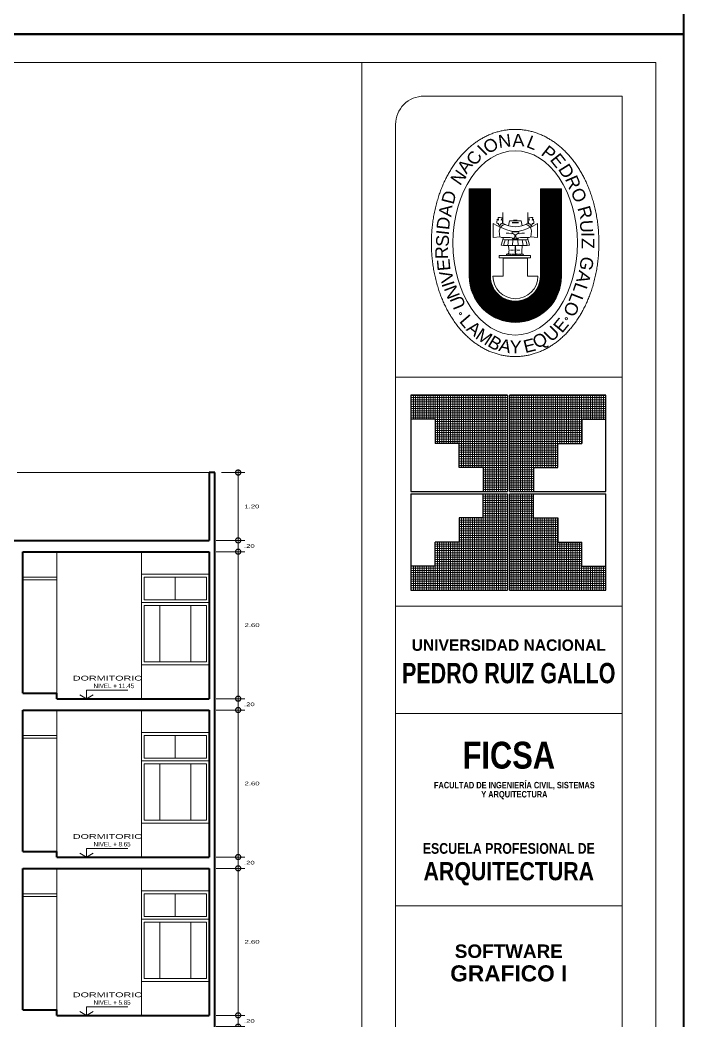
# Model space of a CAD drawing. Header units: inches. Extents: x 155.3 to 248.5, y 20.6 to 88.6.
# Drawn here: x 236.71 to 248.46, y 37.12 to 54.82 of the extents above; entities that cross this region are included whole.
import ezdxf
from ezdxf.enums import TextEntityAlignment as Align

# ---------------------------------------------------------------- set-up
doc = ezdxf.new("R2010")
doc.units = ezdxf.units.IN
doc.header["$MEASUREMENT"] = 0
doc.linetypes.add('CONTINUA', pattern=[0])
for name, color, linetype in [('COTAS', 252, 'Continuous'), ('MURO', 7, 'Continuous'), ('TEXTURAS', 251, 'Continuous')]:
    doc.layers.add(name, color=color, linetype=linetype)
doc.styles.add('ARIAL', font='ARIALN.TTF')
doc.styles.add('ARIALNEG', font='')
doc.styles.add('Celso', font='swissel.ttf', dxfattribs={"width": 1.5})
doc.styles.add('COTA-DETA', font='swissel.ttf', dxfattribs={"width": 1.5})
doc.styles.add('SWISS', font='swissl.ttf')
doc.styles.get('ARIALNEG').set_extended_font_data('Arial', bold=True)
doc.dimstyles.new('CORTE 1-50', dxfattribs={"dimtxt": 0.065, "dimasz": 0.18, "dimexe": 0.12, "dimexo": 0.12, "dimgap": 0.1, "dimtad": 2, "dimtih": 1, "dimtoh": 1, "dimzin": 4, "dimdsep": 46, "dimtxsty": 'Celso', "dimblk": 'DOTSMALL', "dimcen": 0.065, "dimdle": 0.05, "dimclrd": 14, "dimclre": 251, "dimclrt": 256, "dimaunit": 1, "dimadec": 4, "dimazin": 1, "dimtfac": 1, "dimtix": 1, "dimtmove": 0, "dimatfit": 3, "dimldrblk": 'DOTSMALL', "dimfxl": 1, "dimlwd": 9, "dimlwe": 9, "dimarcsym": 0})

# ---------------------------------------------------------------- blocks, each defined once
blk = doc.blocks.new('CHACANA')
for p, q in [((2213.533, -304.378), (2213.533, -310.515)), ((2219.671, -304.378), (2213.533, -304.378)), ((2219.671, -304.378), (2219.671, -310.515)), ((2219.811, -304.378), (2219.811, -310.515)), ((2215.068, -305.912), (2213.533, -305.912)), ((2215.068, -305.912), (2215.068, -307.446)), ((2224.415, -305.912), (2225.949, -305.912)), ((2224.415, -305.912), (2224.415, -307.446)), ((2216.602, -307.446), (2215.068, -307.446)), ((2216.602, -308.981), (2216.602, -307.446)), ((2222.88, -308.981), (2222.88, -307.446)), ((2222.88, -307.446), (2224.415, -307.446)), ((2218.136, -308.981), (2216.602, -308.981)), ((2218.136, -308.981), (2218.136, -310.515)), ((2221.346, -308.981), (2221.346, -310.515)), ((2221.346, -308.981), (2222.88, -308.981)), ((2213.533, -310.515), (2219.671, -310.515)), ((2213.533, -310.656), (2219.671, -310.656)), ((2218.136, -312.19), (2218.136, -310.656)), ((2219.671, -310.656), (2219.671, -316.793)), ((2219.811, -310.515), (2225.949, -310.515)), ((2219.811, -310.656), (2225.949, -310.656)), ((2219.811, -310.656), (2219.811, -316.793)), ((2221.346, -312.19), (2221.346, -310.656)), ((2218.136, -312.19), (2216.602, -312.19)), ((2216.602, -312.19), (2216.602, -313.725)), ((2221.346, -312.19), (2222.88, -312.19)), ((2222.88, -312.19), (2222.88, -313.725)), ((2216.602, -313.725), (2215.068, -313.725)), ((2215.068, -315.259), (2215.068, -313.725)), ((2222.88, -313.725), (2224.415, -313.725)), ((2224.415, -315.259), (2224.415, -313.725)), ((2215.068, -315.259), (2213.533, -315.259)), ((2224.415, -315.259), (2225.949, -315.259))]:
    blk.add_line(p, q)
for points in [[(2225.949, -310.515), (2225.949, -304.378), (2219.811, -304.378)], [(2213.533, -310.656), (2213.533, -316.793), (2219.671, -316.793)], [(2219.811, -316.793), (2225.949, -316.793), (2225.949, -310.656)]]:
    blk.add_lwpolyline(points)
blk = doc.blocks.new('_DotSmall')
at = {"color": 0, "linetype": 'ByBlock', "lineweight": 0, "const_width": 0.5}
blk.add_lwpolyline([(-0.0625, 0, 1), (0.0625, 0, 1)], format="xyb", close=True, dxfattribs=at)
blk = doc.blocks.new('*D723')
at = {"layer": 'COTAS', "color": 14, "linetype": 'CONTINUA', "lineweight": 9, "transparency": 16777216}
for p, q in [((240.57, 37.218), (240.57, 37.398)), ((240.57, 37.018), (240.57, 37.218)), ((240.57, 37.018), (240.57, 36.838))]:
    blk.add_line(p, q, dxfattribs=at)
at = {"layer": 'COTAS', "color": 251, "linetype": 'Continuous', "lineweight": 9, "transparency": 16777216}
blk.add_line((240.178, 37.218), (240.69, 37.218), dxfattribs=at)
at = {"layer": 'COTAS', "color": 251, "linetype": 'CONTINUA', "lineweight": 9, "transparency": 16777216}
blk.add_line((240.178, 37.018), (240.69, 37.018), dxfattribs=at)
at = {"layer": 'Defpoints', "color": 0, "lineweight": 0, "transparency": 16777216}
for p in [(240.058, 37.218), (240.57, 37.218), (240.058, 37.018)]:
    blk.add_point(p, dxfattribs=at)
at = {"layer": 'COTAS', "color": 14, "lineweight": 9, "transparency": 16777216, "xscale": 0.18, "yscale": 0.18, "zscale": 0.18}
for p, rotation in [((240.57, 37.218), 270), ((240.57, 37.018), 90)]:
    blk.add_blockref('_DotSmall', p, dxfattribs=dict(at, rotation=rotation))
at = {"layer": 'COTAS', "lineweight": 0, "transparency": 16777216, "insert": (240.768, 37.118), "char_height": 0.065, "attachment_point": 5, "style": 'Celso'}
blk.add_mtext('.20', dxfattribs=at)
blk = doc.blocks.new('*D724')
at = {"layer": 'COTAS', "color": 14, "linetype": 'CONTINUA', "lineweight": 9, "transparency": 16777216}
blk.add_line((240.57, 37.168), (240.57, 39.868), dxfattribs=at)
at = {"layer": 'COTAS', "color": 251, "linetype": 'Continuous', "lineweight": 9, "transparency": 16777216}
blk.add_line((240.178, 39.818), (240.69, 39.818), dxfattribs=at)
at = {"layer": 'COTAS', "color": 251, "linetype": 'CONTINUA', "lineweight": 9, "transparency": 16777216}
blk.add_line((240.178, 37.218), (240.69, 37.218), dxfattribs=at)
at = {"layer": 'Defpoints', "color": 0, "lineweight": 0, "transparency": 16777216}
for p in [(240.058, 39.818), (240.57, 39.818), (240.058, 37.218)]:
    blk.add_point(p, dxfattribs=at)
at = {"layer": 'COTAS', "color": 14, "lineweight": 9, "transparency": 16777216, "xscale": 0.18, "yscale": 0.18, "zscale": 0.18}
for p, rotation in [((240.57, 39.818), 90), ((240.57, 37.218), 270)]:
    blk.add_blockref('_DotSmall', p, dxfattribs=dict(at, rotation=rotation))
at = {"layer": 'COTAS', "lineweight": 0, "transparency": 16777216, "insert": (240.816, 38.518), "char_height": 0.065, "attachment_point": 5, "style": 'Celso'}
blk.add_mtext('2.60', dxfattribs=at)
blk = doc.blocks.new('*D725')
at = {"layer": 'COTAS', "color": 14, "linetype": 'CONTINUA', "lineweight": 9, "transparency": 16777216}
for p, q in [((240.57, 40.018), (240.57, 40.198)), ((240.57, 39.818), (240.57, 40.018)), ((240.57, 39.818), (240.57, 39.638))]:
    blk.add_line(p, q, dxfattribs=at)
at = {"layer": 'COTAS', "color": 251, "linetype": 'Continuous', "lineweight": 9, "transparency": 16777216}
blk.add_line((240.178, 40.018), (240.69, 40.018), dxfattribs=at)
at = {"layer": 'COTAS', "color": 251, "linetype": 'CONTINUA', "lineweight": 9, "transparency": 16777216}
blk.add_line((240.178, 39.818), (240.69, 39.818), dxfattribs=at)
at = {"layer": 'Defpoints', "color": 0, "lineweight": 0, "transparency": 16777216}
for p in [(240.058, 40.018), (240.57, 40.018), (240.058, 39.818)]:
    blk.add_point(p, dxfattribs=at)
at = {"layer": 'COTAS', "color": 14, "lineweight": 9, "transparency": 16777216, "xscale": 0.18, "yscale": 0.18, "zscale": 0.18}
for p, rotation in [((240.57, 40.018), 270), ((240.57, 39.818), 90)]:
    blk.add_blockref('_DotSmall', p, dxfattribs=dict(at, rotation=rotation))
at = {"layer": 'COTAS', "lineweight": 0, "transparency": 16777216, "insert": (240.768, 39.918), "char_height": 0.065, "attachment_point": 5, "style": 'Celso'}
blk.add_mtext('.20', dxfattribs=at)
blk = doc.blocks.new('*D726')
at = {"layer": 'COTAS', "color": 14, "linetype": 'CONTINUA', "lineweight": 9, "transparency": 16777216}
blk.add_line((240.57, 39.968), (240.57, 42.668), dxfattribs=at)
at = {"layer": 'COTAS', "color": 251, "linetype": 'Continuous', "lineweight": 9, "transparency": 16777216}
blk.add_line((240.178, 42.618), (240.69, 42.618), dxfattribs=at)
at = {"layer": 'COTAS', "color": 251, "linetype": 'CONTINUA', "lineweight": 9, "transparency": 16777216}
blk.add_line((240.178, 40.018), (240.69, 40.018), dxfattribs=at)
at = {"layer": 'Defpoints', "color": 0, "lineweight": 0, "transparency": 16777216}
for p in [(240.058, 42.618), (240.57, 42.618), (240.058, 40.018)]:
    blk.add_point(p, dxfattribs=at)
at = {"layer": 'COTAS', "color": 14, "lineweight": 9, "transparency": 16777216, "xscale": 0.18, "yscale": 0.18, "zscale": 0.18}
for p, rotation in [((240.57, 42.618), 90), ((240.57, 40.018), 270)]:
    blk.add_blockref('_DotSmall', p, dxfattribs=dict(at, rotation=rotation))
at = {"layer": 'COTAS', "lineweight": 0, "transparency": 16777216, "insert": (240.816, 41.318), "char_height": 0.065, "attachment_point": 5, "style": 'Celso'}
blk.add_mtext('2.60', dxfattribs=at)
blk = doc.blocks.new('*D727')
at = {"layer": 'COTAS', "color": 14, "linetype": 'CONTINUA', "lineweight": 9, "transparency": 16777216}
for p, q in [((240.57, 42.818), (240.57, 42.998)), ((240.57, 42.618), (240.57, 42.818)), ((240.57, 42.618), (240.57, 42.438))]:
    blk.add_line(p, q, dxfattribs=at)
at = {"layer": 'COTAS', "color": 251, "linetype": 'Continuous', "lineweight": 9, "transparency": 16777216}
blk.add_line((240.178, 42.818), (240.69, 42.818), dxfattribs=at)
at = {"layer": 'COTAS', "color": 251, "linetype": 'CONTINUA', "lineweight": 9, "transparency": 16777216}
blk.add_line((240.178, 42.618), (240.69, 42.618), dxfattribs=at)
at = {"layer": 'Defpoints', "color": 0, "lineweight": 0, "transparency": 16777216}
for p in [(240.058, 42.818), (240.57, 42.818), (240.058, 42.618)]:
    blk.add_point(p, dxfattribs=at)
at = {"layer": 'COTAS', "color": 14, "lineweight": 9, "transparency": 16777216, "xscale": 0.18, "yscale": 0.18, "zscale": 0.18}
for p, rotation in [((240.57, 42.818), 270), ((240.57, 42.618), 90)]:
    blk.add_blockref('_DotSmall', p, dxfattribs=dict(at, rotation=rotation))
at = {"layer": 'COTAS', "lineweight": 0, "transparency": 16777216, "insert": (240.768, 42.718), "char_height": 0.065, "attachment_point": 5, "style": 'Celso'}
blk.add_mtext('.20', dxfattribs=at)
blk = doc.blocks.new('*D728')
at = {"layer": 'COTAS', "color": 251, "linetype": 'Continuous', "lineweight": 9, "transparency": 16777216}
blk.add_line((240.178, 45.418), (240.69, 45.418), dxfattribs=at)
at = {"layer": 'COTAS', "color": 14, "linetype": 'CONTINUA', "lineweight": 9, "transparency": 16777216}
blk.add_line((240.57, 42.768), (240.57, 45.468), dxfattribs=at)
at = {"layer": 'COTAS', "color": 251, "linetype": 'CONTINUA', "lineweight": 9, "transparency": 16777216}
blk.add_line((240.178, 42.818), (240.69, 42.818), dxfattribs=at)
at = {"layer": 'Defpoints', "color": 0, "lineweight": 0, "transparency": 16777216}
for p in [(240.058, 45.418), (240.57, 45.418), (240.058, 42.818)]:
    blk.add_point(p, dxfattribs=at)
at = {"layer": 'COTAS', "color": 14, "lineweight": 9, "transparency": 16777216, "xscale": 0.18, "yscale": 0.18, "zscale": 0.18}
for p, rotation in [((240.57, 45.418), 90), ((240.57, 42.818), 270)]:
    blk.add_blockref('_DotSmall', p, dxfattribs=dict(at, rotation=rotation))
at = {"layer": 'COTAS', "lineweight": 0, "transparency": 16777216, "insert": (240.816, 44.118), "char_height": 0.065, "attachment_point": 5, "style": 'Celso'}
blk.add_mtext('2.60', dxfattribs=at)
blk = doc.blocks.new('*D729')
at = {"layer": 'COTAS', "color": 14, "linetype": 'CONTINUA', "lineweight": 9, "transparency": 16777216}
for p, q in [((240.57, 45.618), (240.57, 45.798)), ((240.57, 45.418), (240.57, 45.618)), ((240.57, 45.418), (240.57, 45.238))]:
    blk.add_line(p, q, dxfattribs=at)
at = {"layer": 'COTAS', "color": 251, "linetype": 'Continuous', "lineweight": 9, "transparency": 16777216}
blk.add_line((240.178, 45.618), (240.69, 45.618), dxfattribs=at)
at = {"layer": 'COTAS', "color": 251, "linetype": 'CONTINUA', "lineweight": 9, "transparency": 16777216}
blk.add_line((240.178, 45.418), (240.69, 45.418), dxfattribs=at)
at = {"layer": 'Defpoints', "color": 0, "lineweight": 0, "transparency": 16777216}
for p in [(240.058, 45.618), (240.57, 45.618), (240.058, 45.418)]:
    blk.add_point(p, dxfattribs=at)
at = {"layer": 'COTAS', "color": 14, "lineweight": 9, "transparency": 16777216, "xscale": 0.18, "yscale": 0.18, "zscale": 0.18}
for p, rotation in [((240.57, 45.618), 270), ((240.57, 45.418), 90)]:
    blk.add_blockref('_DotSmall', p, dxfattribs=dict(at, rotation=rotation))
at = {"layer": 'COTAS', "lineweight": 0, "transparency": 16777216, "insert": (240.768, 45.518), "char_height": 0.065, "attachment_point": 5, "style": 'Celso'}
blk.add_mtext('.20', dxfattribs=at)
blk = doc.blocks.new('*D730')
at = {"layer": 'COTAS', "color": 251, "linetype": 'Continuous', "lineweight": 9, "transparency": 16777216}
blk.add_line((240.278, 46.818), (240.69, 46.818), dxfattribs=at)
at = {"layer": 'COTAS', "color": 14, "linetype": 'CONTINUA', "lineweight": 9, "transparency": 16777216}
blk.add_line((240.57, 45.568), (240.57, 46.868), dxfattribs=at)
at = {"layer": 'COTAS', "color": 251, "linetype": 'CONTINUA', "lineweight": 9, "transparency": 16777216}
blk.add_line((240.178, 45.618), (240.69, 45.618), dxfattribs=at)
at = {"layer": 'Defpoints', "color": 0, "lineweight": 0, "transparency": 16777216}
for p in [(240.158, 46.818), (240.57, 46.818), (240.058, 45.618)]:
    blk.add_point(p, dxfattribs=at)
at = {"layer": 'COTAS', "color": 14, "lineweight": 9, "transparency": 16777216, "xscale": 0.18, "yscale": 0.18, "zscale": 0.18}
for p, rotation in [((240.57, 46.818), 90), ((240.57, 45.618), 270)]:
    blk.add_blockref('_DotSmall', p, dxfattribs=dict(at, rotation=rotation))
at = {"layer": 'COTAS', "lineweight": 0, "transparency": 16777216, "insert": (240.813, 46.218), "char_height": 0.065, "attachment_point": 5, "style": 'Celso'}
blk.add_mtext('1.20', dxfattribs=at)

msp = doc.modelspace()

# ---------------------------------------------------------------- hatches: boundary and pattern name
at = {"lineweight": 0, "ltscale": 0.5}
h = msp.add_hatch(dxfattribs=at)
h.set_pattern_fill('NET', color=256, scale=0.00179, style=0)
h.set_pattern_definition([(0, (-457.523052, 132.502048), (0, 0.00568470533), []), (90, (-457.523052, 132.502048), (-0.00568470533, 3e-19), [])])
h.paths.add_polyline_path([(246.29, 51.838), (245.916, 51.838), (245.916, 50.289, -0.414214), (245.475, 49.848, -0.414214), (245.033, 50.289), (245.033, 51.838), (244.659, 51.838), (244.659, 50.289, 0.414214), (245.475, 49.474, 0.414214), (246.29, 50.289)])
h = msp.add_hatch(dxfattribs=at)
h.set_pattern_fill('NET', color=256, scale=0.012177, style=0)
h.set_pattern_definition([(0, (245.3323, 46.480366), (0, 0.0386617), []), (90, (245.3323, 46.480366), (-0.0386617, 2e-18), [])])
h.paths.add_polyline_path([(245.332, 48.186), (243.627, 48.186), (243.627, 47.759), (244.053, 47.759), (244.053, 47.333), (244.48, 47.333), (244.48, 46.907), (244.906, 46.907), (244.906, 46.48), (245.332, 46.48)])
h = msp.add_hatch(dxfattribs=at)
h.set_pattern_fill('NET', color=256, scale=0.012177, style=0)
h.set_pattern_definition([(0, (245.3323, 46.441348), (0, 0.0386617), []), (90, (245.3323, 46.441348), (-0.0386617, 2e-18), [])])
h.paths.add_polyline_path([(245.371, 48.186), (245.371, 46.48), (245.798, 46.48), (245.798, 46.907), (246.224, 46.907), (246.224, 47.333), (246.65, 47.333), (246.65, 47.759), (247.077, 47.759), (247.077, 48.186)])
h.paths.add_polyline_path([(245.371, 44.736), (247.077, 44.736), (247.077, 45.162), (246.65, 45.162), (246.65, 45.589), (246.224, 45.589), (246.224, 46.015), (245.798, 46.015), (245.798, 46.441), (245.371, 46.441)])
h.paths.add_polyline_path([(245.332, 46.441), (244.906, 46.441), (244.906, 46.015), (244.48, 46.015), (244.48, 45.589), (244.053, 45.589), (244.053, 45.162), (243.627, 45.162), (243.627, 44.736), (245.332, 44.736)])

# ---------------------------------------------------------------- linework, layer by layer
for p, q in [((245.254, 51.415), (245.254, 51.229)), ((245.695, 51.415), (245.695, 51.229)), ((245.37, 51.267), (245.355, 51.182)), ((245.37, 51.267), (245.579, 51.267)), ((245.418, 51.238), (245.475, 51.238)), ((245.418, 51.232), (245.475, 51.232)), ((245.475, 51.28), (245.444, 51.284)), ((245.475, 51.28), (245.505, 51.284)), ((245.531, 51.238), (245.475, 51.238)), ((245.531, 51.232), (245.475, 51.232)), ((245.579, 51.267), (245.594, 51.182)), ((245.292, 50.932), (245.254, 50.939)), ((245.292, 50.932), (245.267, 50.833)), ((245.267, 50.833), (245.475, 50.833)), ((245.292, 50.932), (245.475, 50.932)), ((245.339, 50.833), (245.355, 50.932)), ((245.423, 50.833), (245.43, 50.932)), ((245.657, 50.932), (245.475, 50.932)), ((245.682, 50.833), (245.475, 50.833)), ((245.526, 50.833), (245.519, 50.932)), ((245.61, 50.833), (245.593, 50.935)), ((245.657, 50.932), (245.694, 50.941)), ((245.657, 50.932), (245.682, 50.833)), ((245.261, 50.608), (245.261, 50.289)), ((245.261, 50.608), (245.688, 50.608)), ((245.688, 50.608), (245.688, 50.289)), ((245.261, 50.289), (245.077, 50.289)), ((245.872, 50.289), (245.688, 50.289)), ((243.355, 48.506), (247.362, 48.506)), ((243.355, 44.455), (247.362, 44.455)), ((243.355, 42.556), (247.362, 42.556)), ((243.355, 39.153), (247.362, 39.153))]:
    msp.add_line(p, q, dxfattribs=at)
at = {"color": 144, "lineweight": 9}
for p, q in [((237.888, 42.818), (237.771, 42.886)), ((237.888, 42.818), (237.888, 42.969)), ((237.888, 42.969), (238.619, 42.969)), ((237.888, 42.818), (238.006, 42.886)), ((237.888, 40.018), (237.771, 40.086)), ((237.888, 40.018), (237.888, 40.169)), ((237.888, 40.169), (238.619, 40.169)), ((237.888, 40.018), (238.006, 40.086)), ((237.888, 37.218), (237.888, 37.369)), ((237.888, 37.369), (238.619, 37.369)), ((237.888, 37.218), (237.771, 37.286)), ((237.888, 37.218), (238.006, 37.286))]:
    msp.add_line(p, q, dxfattribs=at)
at = {"lineweight": 0}
msp.add_lwpolyline([(207.506, 54.071), (242.759, 54.071), (242.759, 21.071), (207.506, 21.071)], close=True, dxfattribs=at)
at = {"lineweight": 0, "ltscale": 0.5}
for points in [[(242.759, 21.071), (247.957, 21.071), (247.957, 54.071), (242.759, 54.071)], [(245.19, 50.616), (245.19, 50.658), (245.742, 50.658), (245.742, 50.616)]]:
    msp.add_lwpolyline(points, close=True, dxfattribs=at)
for points in [[(243.355, 21.667), (246.861, 21.667, 0.414214), (247.362, 22.168), (247.362, 53.475), (243.856, 53.475, 0.414214), (243.355, 52.974)], [(245.475, 49.474, 0.414214), (246.29, 50.289), (246.29, 51.838), (245.916, 51.838), (245.916, 50.289, -0.414214), (245.475, 49.848, -0.414214), (245.033, 50.289), (245.033, 51.838), (244.659, 51.838), (244.659, 50.289, 0.414214)], [(245.203, 51.326), (245.239, 51.323), (245.222, 51.279), (245.248, 51.294), (245.245, 51.231, -0.686381), (245.216, 51.221), (245.211, 51.212, -0.459986), (245.2, 51.193), (245.192, 51.174), (245.187, 51.194, -0.459986), (245.178, 51.214), (245.174, 51.224, -0.686381), (245.147, 51.237), (245.153, 51.3), (245.177, 51.282), (245.167, 51.328)], [(245.746, 51.326), (245.71, 51.323), (245.727, 51.279), (245.701, 51.294), (245.704, 51.231, 0.686381), (245.733, 51.221), (245.738, 51.212, 0.459986), (245.749, 51.193), (245.757, 51.174), (245.762, 51.194, 0.459986), (245.771, 51.214), (245.775, 51.224, 0.686381), (245.802, 51.237), (245.796, 51.3), (245.772, 51.282), (245.782, 51.328)], [(244.483, 49.628, 1), (244.524, 49.628, 1)], [(246.357, 49.537, 1), (246.398, 49.537, 1)]]:
    msp.add_lwpolyline(points, format="xyb", close=True, dxfattribs=at)
for points in [[(245.209, 51.152), (245.082, 51.225), (245.082, 50.973), (245.204, 50.984)], [(245.74, 51.152), (245.867, 51.225), (245.867, 50.973), (245.745, 50.984)], [(245.19, 51.094), (245.193, 51.034), (245.2, 50.986), (245.228, 50.976), (245.263, 50.973), (245.308, 50.973), (245.381, 50.976), (245.442, 50.96), (245.461, 50.967), (245.464, 50.986), (245.464, 51.021), (245.432, 51.046), (245.4, 51.037), (245.359, 51.053), (245.311, 51.053)], [(245.416, 51.075), (245.534, 51.075), (245.531, 51.042)], [(245.418, 51.042), (245.416, 51.075)], [(245.759, 51.094), (245.756, 51.034), (245.749, 50.986), (245.721, 50.976), (245.686, 50.973), (245.641, 50.973), (245.568, 50.976), (245.507, 50.96), (245.488, 50.967), (245.485, 50.986), (245.485, 51.021), (245.517, 51.046), (245.549, 51.037), (245.59, 51.053), (245.638, 51.053)], [(245.265, 50.973), (245.222, 50.839), (245.267, 50.833)], [(245.523, 50.965), (245.522, 50.951), (245.423, 50.951), (245.422, 50.966)], [(245.686, 50.967), (245.727, 50.839), (245.682, 50.833)], [(245.311, 50.658), (245.315, 50.668), (245.319, 50.678), (245.335, 50.678), (245.342, 50.673), (245.342, 50.677), (245.352, 50.68), (245.361, 50.68), (245.367, 50.675), (245.373, 50.679), (245.377, 50.681), (245.391, 50.68), (245.394, 50.674), (245.405, 50.679), (245.418, 50.679), (245.425, 50.672), (245.425, 50.672), (245.432, 50.677), (245.441, 50.679), (245.449, 50.672), (245.452, 50.669), (245.452, 50.661), (245.453, 50.658)], [(245.32, 50.678), (245.335, 50.684), (245.344, 50.686), (245.352, 50.689), (245.359, 50.694)], [(245.388, 50.751), (245.407, 50.751), (245.423, 50.751), (245.439, 50.751)], [(245.62, 50.658), (245.617, 50.668), (245.613, 50.678), (245.597, 50.678), (245.59, 50.673), (245.59, 50.677), (245.579, 50.68), (245.571, 50.68), (245.565, 50.675), (245.558, 50.679), (245.554, 50.681), (245.541, 50.68), (245.538, 50.674), (245.526, 50.679), (245.514, 50.679), (245.506, 50.672), (245.506, 50.672), (245.5, 50.677), (245.491, 50.679), (245.482, 50.672), (245.479, 50.669), (245.479, 50.661), (245.478, 50.658)], [(245.506, 50.751), (245.527, 50.751), (245.545, 50.751), (245.556, 50.751)], [(245.612, 50.678), (245.59, 50.687)]]:
    msp.add_lwpolyline(points, dxfattribs=at)
for points in [[(245.298, 51.205, 0.33501), (245.199, 51.127, -0.028767), (245.19, 51.094)], [(245.254, 51.229, 0.296145), (245.695, 51.229)], [(245.651, 51.205, -0.30848), (245.75, 51.132, -0.047219), (245.759, 51.094)], [(245.213, 51.159, 0.291477), (245.736, 51.159)], [(245.354, 50.833, 0.029546), (245.363, 50.75, 0.063197), (245.359, 50.694)], [(245.475, 50.833, -0.029546), (245.465, 50.75, -0.105001), (245.465, 50.658)], [(245.475, 50.833, 0.029546), (245.484, 50.75, 0.089009), (245.482, 50.671)], [(245.595, 50.833, -0.029546), (245.586, 50.75, -0.071599), (245.59, 50.687)]]:
    msp.add_lwpolyline(points, format="xyb", dxfattribs=at)
msp.add_arc((245.475, 50.289), 0.397, 180, 0, dxfattribs=at)
msp.add_ellipse((245.471, 50.878), major_axis=(0, 1.629), ratio=0.676136, dxfattribs=at)
msp.add_rational_spline([(245.471, 52.887), (245.144, 52.887), (244.85, 52.707), (244.578, 52.54), (244.377, 52.243), (243.989, 51.67), (243.989, 50.878), (243.989, 50.087), (244.377, 49.514), (244.578, 49.216), (244.85, 49.049), (245.144, 48.869), (245.471, 48.869), (245.797, 48.869), (246.091, 49.049), (246.363, 49.216), (246.565, 49.514), (246.952, 50.087), (246.952, 50.878), (246.952, 51.67), (246.565, 52.243), (246.363, 52.54), (246.091, 52.707), (245.797, 52.887), (245.471, 52.887)], [1, 0.975597199269, 1, 0.982100871217, 1, 0.930514047268, 1, 0.930514047268, 1, 0.982100871217, 1, 0.975597199269, 1, 0.975597199268, 1, 0.982100871218, 1, 0.930514047268, 1, 0.930514047268, 1, 0.982100871217, 1, 0.975597199269, 1], degree=2, knots=[0, 0, 0, 0.408237, 0.408237, 0.785398, 0.785398, 1.570796, 1.570796, 2.356194, 2.356194, 2.733356, 2.733356, 3.141593, 3.141593, 3.549829, 3.549829, 3.926991, 3.926991, 4.712389, 4.712389, 5.497787, 5.497787, 5.874949, 5.874949, 6.283185, 6.283185, 6.283185], dxfattribs=at)
at = {"layer": 'MURO', "color": 7, "lineweight": 40}
for p, q in [((240.158, 46.818), (240.058, 46.818)), ((240.058, 46.818), (240.058, 45.618)), ((240.158, 31.468), (240.158, 46.818)), ((210.058, 45.618), (240.058, 45.618)), ((236.76, 45.418), (240.058, 45.418)), ((236.76, 42.916), (236.76, 45.418)), ((240.058, 45.418), (240.058, 42.818)), ((236.76, 42.916), (237.36, 42.916)), ((237.36, 42.818), (237.36, 42.916)), ((237.36, 42.818), (240.058, 42.818)), ((236.76, 42.618), (240.058, 42.618)), ((236.76, 40.116), (236.76, 42.618)), ((240.058, 42.618), (240.058, 40.018)), ((236.76, 40.116), (237.36, 40.116)), ((237.36, 40.018), (237.36, 40.116)), ((237.36, 40.018), (240.058, 40.018)), ((236.76, 39.818), (240.058, 39.818)), ((236.76, 37.316), (236.76, 39.818)), ((240.058, 39.818), (240.058, 37.218)), ((236.76, 37.316), (237.36, 37.316)), ((237.36, 37.218), (237.36, 37.316)), ((237.36, 37.218), (240.058, 37.218))]:
    msp.add_line(p, q, dxfattribs=at)
for points in [[(248.457, 88.571), (207.006, 88.571), (207.006, 54.571), (248.457, 54.571)], [(248.457, 54.571), (207.006, 54.571), (207.006, 20.571), (248.457, 20.571)]]:
    msp.add_lwpolyline(points, close=True, dxfattribs=at)
at = {"layer": 'TEXTURAS', "color": 251, "lineweight": 0}
for p, q in [((240.058, 46.818), (236.66, 46.818)), ((237.36, 44.968), (237.36, 45.418)), ((238.858, 45.418), (238.858, 42.818)), ((237.36, 44.968), (236.76, 44.968)), ((237.36, 44.918), (237.36, 44.968)), ((239.458, 44.968), (239.458, 44.568)), ((237.36, 44.918), (236.76, 44.918)), ((237.36, 42.916), (237.36, 44.918)), ((239.183, 44.468), (239.183, 43.468)), ((239.733, 44.468), (239.733, 43.468)), ((237.36, 42.168), (237.36, 42.618)), ((238.858, 42.618), (238.858, 40.018)), ((237.36, 42.168), (236.76, 42.168)), ((237.36, 42.118), (237.36, 42.168)), ((239.458, 42.168), (239.458, 41.768)), ((237.36, 42.118), (236.76, 42.118)), ((237.36, 40.116), (237.36, 42.118)), ((239.183, 41.668), (239.183, 40.668)), ((239.733, 41.668), (239.733, 40.668)), ((237.36, 39.368), (237.36, 39.818)), ((238.858, 39.818), (238.858, 37.218)), ((237.36, 39.368), (236.76, 39.368)), ((237.36, 39.318), (236.76, 39.318)), ((237.36, 39.318), (237.36, 39.368)), ((237.36, 37.316), (237.36, 39.318)), ((239.458, 39.368), (239.458, 38.968)), ((239.183, 38.868), (239.183, 37.868)), ((239.733, 38.868), (239.733, 37.868))]:
    msp.add_line(p, q, dxfattribs=at)
for points in [[(238.858, 45.018), (240.058, 45.018), (240.058, 44.518), (238.858, 44.518)], [(238.908, 44.968), (240.008, 44.968), (240.008, 44.568), (238.908, 44.568)], [(238.858, 43.418), (240.058, 43.418), (240.058, 44.518), (238.858, 44.518)], [(238.908, 43.468), (240.008, 43.468), (240.008, 44.468), (238.908, 44.468)], [(238.858, 42.218), (240.058, 42.218), (240.058, 41.718), (238.858, 41.718)], [(238.908, 42.168), (240.008, 42.168), (240.008, 41.768), (238.908, 41.768)], [(238.858, 40.618), (240.058, 40.618), (240.058, 41.718), (238.858, 41.718)], [(238.908, 40.668), (240.008, 40.668), (240.008, 41.668), (238.908, 41.668)], [(238.858, 39.418), (240.058, 39.418), (240.058, 38.918), (238.858, 38.918)], [(238.908, 39.368), (240.008, 39.368), (240.008, 38.968), (238.908, 38.968)], [(238.858, 37.818), (240.058, 37.818), (240.058, 38.918), (238.858, 38.918)], [(238.908, 37.868), (240.008, 37.868), (240.008, 38.868), (238.908, 38.868)]]:
    msp.add_lwpolyline(points, close=True, dxfattribs=at)

# ---------------------------------------------------------------- block references
at = {"lineweight": 0, "ltscale": 0.5, "xscale": 0.2778297474276259, "yscale": 0.2778297474276259, "zscale": 0.2778297474276259}
msp.add_blockref('CHACANA', (-371.358, 132.751), dxfattribs=at)

# ---------------------------------------------------------------- texts
at = {"lineweight": 0, "ltscale": 0.5, "style": 'SWISS'}
for s, rotation, p in [('N', 7.1415, (245.283, 52.686)), ('A', 2.0635, (245.526, 52.694)), ('L', 337.9973, (245.777, 52.652)), ('I', 44.7364, (244.886, 52.518)), ('O', 34.4495, (245.038, 52.603)), ('P', 321.7489, (246.066, 52.469)), ('C', 61.3389, (244.743, 52.383)), ('E', 308.722, (246.23, 52.337)), ('A', 54.8671, (244.578, 52.237)), ('D', 301.9898, (246.379, 52.149)), ('N', 54.8671, (244.468, 52.038)), ('R', 293.0182, (246.496, 51.951)), ('D', 75.8631, (244.298, 51.687)), ('O', 295.3088, (246.599, 51.724)), ('A', 83.4522, (244.239, 51.449)), ('R', 285.4938, (246.709, 51.418)), ('D', 83.4522, (244.201, 51.227)), ('U', 272.6953, (246.732, 51.172)), ('S', 89.2987, (244.186, 50.917)), ('I', 83.4268, (244.188, 51.064)), ('I', 269.5766, (246.757, 51.026)), ('Z', 270.8466, (246.759, 50.869)), ('R', 89.6548, (244.169, 50.705)), ('E', 94.9793, (244.205, 50.488)), ('G', 257.3032, (246.735, 50.511)), ('V', 103.3883, (244.256, 50.284)), ('A', 254.8028, (246.685, 50.276)), ('I', 107.9625, (244.284, 50.151)), ('N', 110.8422, (244.352, 50.009)), ('L', 250.8719, (246.622, 50.076)), ('U', 112.0011, (244.457, 49.825)), ('L', 248.9447, (246.548, 49.891)), ('O', 247.7705, (246.466, 49.71)), ('L', 310.4551, (244.615, 49.495)), ('A', 322.0829, (244.744, 49.364)), ('U', 44.7427, (246.118, 49.273)), ('E', 50.7548, (246.279, 49.424)), ('M', 326.5071, (244.922, 49.221)), ('B', 328.9865, (245.115, 49.107)), ('Q', 30.5844, (245.923, 49.131)), ('A', 347.6759, (245.294, 49.06)), ('Y', 358.4534, (245.479, 49.041)), ('E', 13.8783, (245.723, 49.064))]:
    msp.add_text(s, height=0.226, rotation=rotation, dxfattribs=at).set_placement(p, align=Align.MIDDLE)
at = {"lineweight": 0, "ltscale": 0.5, "style": 'ARIALNEG'}
for s, height, width, p in [('UNIVERSIDAD NACIONAL', 0.20136, 0.981949, (245.358, 43.665)), ('PEDRO RUIZ GALLO', 0.35993, 0.755346, (245.357, 43.091)), ('FICSA', 0.4748, 0.822754, (245.358, 41.582)), ('FACULTAD DE INGENIERÍA CIVIL, SISTEMAS', 0.11394, 0.822754, (245.456, 41.233)), ('Y ARQUITECTURA', 0.11394, 0.822754, (245.456, 41.071)), ('ESCUELA PROFESIONAL DE', 0.1899, 0.822754, (245.358, 40.075)), ('ARQUITECTURA', 0.32139, 0.84, (245.358, 39.607)), ('SOFTWARE', 0.2374, 1.007295, (245.358, 38.234)), ('GRAFICO I', 0.2849, 1.007295, (245.358, 37.818))]:
    msp.add_text(s, height=height, dxfattribs=dict(at, width=width)).set_placement(p, align=Align.CENTER)
at = {"color": 7, "lineweight": 9, "style": 'COTA-DETA', "width": 1.6}
for p in [(237.645, 43.139), (237.645, 40.339), (237.645, 37.539)]:
    msp.add_text('DORMITORIO', height=0.085, dxfattribs=at).set_placement(p)
at = {"color": 7, "lineweight": 9, "style": 'ARIAL'}
for s, p in [('NIVEL + 11.45', (238.012, 43.005)), ('NIVEL + 8.65', (238.012, 40.205)), ('NIVEL + 5.85', (238.012, 37.405))]:
    msp.add_text(s, height=0.08, dxfattribs=at).set_placement(p)

# ---------------------------------------------------------------- dimensions: what is measured, and where the dimension line sits
at = {"layer": 'COTAS', "lineweight": 0}
for base, p1, p2, picture, middle in [((240.57, 46.818), (240.058, 45.618), (240.158, 46.818), '*D730', (240.813, 46.218)), ((240.57, 45.618), (240.058, 45.418), (240.058, 45.618), '*D729', (240.768, 45.518)), ((240.57, 45.418), (240.058, 42.818), (240.058, 45.418), '*D728', (240.816, 44.118)), ((240.57, 42.818), (240.058, 42.618), (240.058, 42.818), '*D727', (240.768, 42.718)), ((240.57, 42.618), (240.058, 40.018), (240.058, 42.618), '*D726', (240.816, 41.318)), ((240.57, 40.018), (240.058, 39.818), (240.058, 40.018), '*D725', (240.768, 39.918)), ((240.57, 39.818), (240.058, 37.218), (240.058, 39.818), '*D724', (240.816, 38.518)), ((240.57, 37.218), (240.058, 37.018), (240.058, 37.218), '*D723', (240.768, 37.118))]:
    dim = msp.add_linear_dim(base=base, p1=p1, p2=p2, angle=90, dimstyle='CORTE 1-50', override={"dimtmove": 1}, dxfattribs=at)
    dim.commit()
    dim.dimension.update_dxf_attribs({"geometry": picture, "text_midpoint": middle})

doc.saveas('drawing.dxf')
